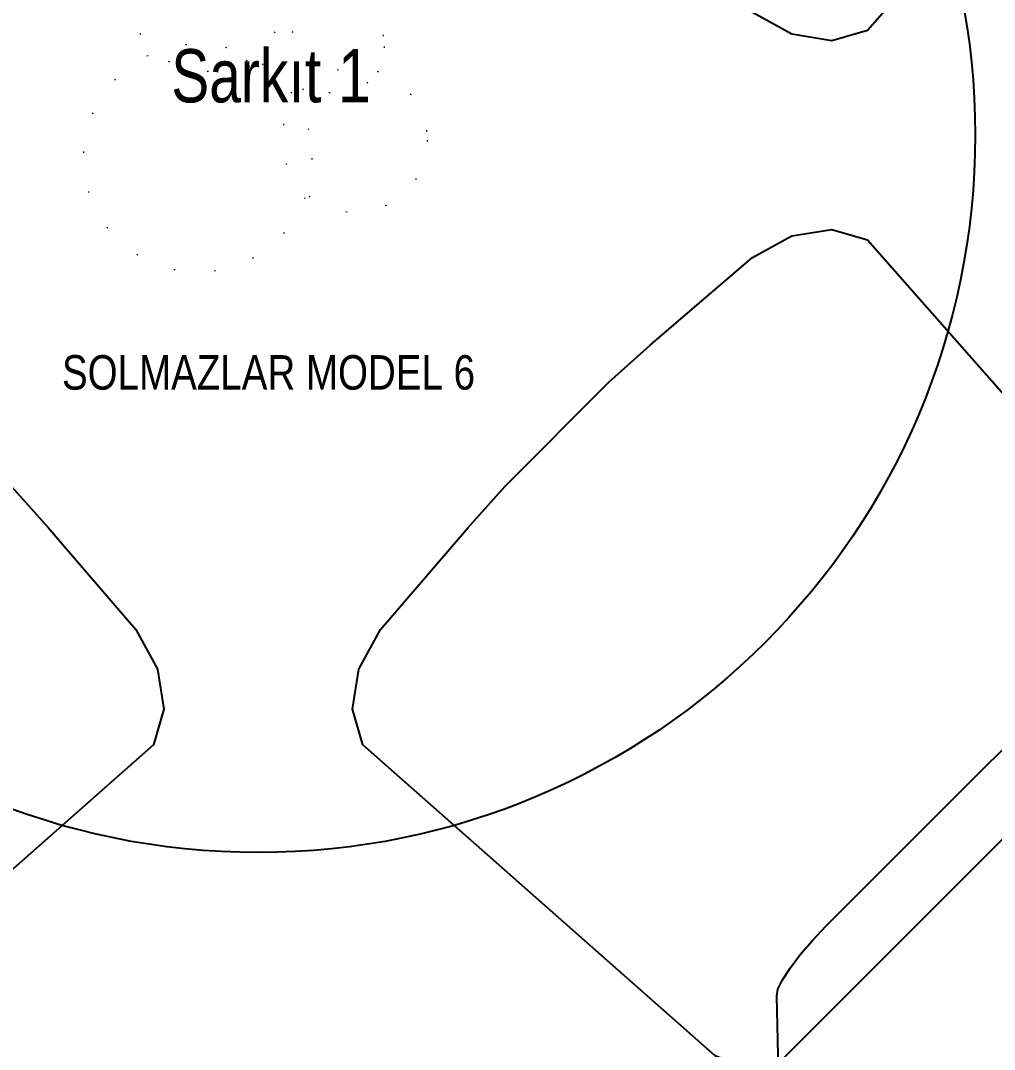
# Model space of a CAD drawing. Header units: millimetres. Extents: x 7687 to 15428, y -715 to 4028.
# Drawn here: x 10385.3 to 10460, y 883.6 to 962.4 of the extents above; entities that cross this region are included whole.
import ezdxf

# ---------------------------------------------------------------- set-up
doc = ezdxf.new("R2010")
doc.units = ezdxf.units.MM
doc.linetypes.add('14.022_CEKIRDEKLER_SAFTLAR_+51.00$0$ACAD_ISO07W100', pattern=[3, 0, -3])
doc.linetypes.add('ACAD_ISO07W100', pattern=[3, 0, -3])
doc.layers.add('LAMİNANT MASA', color=121, linetype='Continuous')
doc.layers.add('YAZI', color=121, linetype='Continuous')
for name, color, linetype, lineweight in [('Sarkıt Ayd.', 50, 'ACAD_ISO07W100', 0), ('SS_FURNITURE', 23, 'Continuous', 25), ('yazı', 7, 'Continuous', 20)]:
    doc.layers.add(name, color=color, linetype=linetype, lineweight=lineweight)
doc.styles.add('OTEL AKSARAY', font='', dxfattribs={"width": 0.8})
doc.styles.get('OTEL AKSARAY').set_extended_font_data('FrankRuehl')

# ---------------------------------------------------------------- blocks, each defined once
blk = doc.blocks.new('fxtgd')
at = {"layer": 'Sarkıt Ayd.', "linetype": '14.022_CEKIRDEKLER_SAFTLAR_+51.00$0$ACAD_ISO07W100'}
for centre, radius in [((47577.868, 3685.465), 6), ((47587.866, 3681.373), 3.6), ((47577.164, 3672.825), 8.754), ((47589.201, 3674.202), 5.552)]:
    blk.add_circle(centre, radius, dxfattribs=at)
at = {"layer": 'Sarkıt Ayd.', "insert": (47575.127, 3681.179), "char_height": 4.08, "attachment_point": 1, "style": 'OTEL AKSARAY'}
blk.add_mtext_dynamic_manual_height_columns('Sark{\\fArial|b0|i0|c162|p34;ıt 1}', width=49.57189, gutter_width=425, heights=[0], dxfattribs=at)
blk = doc.blocks.new('LAKE BOYALI MDF')
at = {"layer": 'LAMİNANT MASA'}
blk.add_circle((47554.37, 3964.928), 55, dxfattribs=at)
at = {"layer": 'Sarkıt Ayd.'}
blk.add_blockref('fxtgd', (-27.424, 290.343), dxfattribs=at)
blk = doc.blocks.new('A$C45576B5D')
at = {"elevation": 3.764}
blk.add_lwpolyline([(0, 45.988), (16.655, 14.038), (18.373, 12.42), (20.592, 11.584), (61.76, 29.872), (62.626, 32.079), (62.578, 34.438), (50.035, 68.215), (47.765, 69.95), (44.713, 70.584), (41.3, 70.119), (31.577, 66.659), (27.594, 65.157), (17.313, 60.589), (13.528, 58.641), (9.556, 56.498), (4.443, 53.746), (1.81, 51.525), (0.234, 48.835)], close=True, dxfattribs=at)
at = {"elevation": 12.999}
blk.add_lwpolyline([(61.831, 29.5), (56.592, 31.672), (56.083, 31.773), (55.282, 31.711), (54.235, 31.49), (52.995, 31.129), (51.634, 30.639), (50.224, 30.053), (39.214, 25.162), (28.203, 20.271)], dxfattribs=at)

msp = doc.modelspace()

# ---------------------------------------------------------------- block references
at = {"layer": 'SS_FURNITURE', "xscale": -1}
for p, rotation in [((10428.074, 1043.32, -3.764), 158.9523480858343), ((10493.192, 929.109, -3.764), 68.95234808583432), ((10378.981, 863.991, -3.764), 338.9523480858343)]:
    msp.add_blockref('A$C45576B5D', p, dxfattribs=dict(at, rotation=rotation))
at = {"layer": 'YAZI'}
msp.add_blockref('LAKE BOYALI MDF', (-37150.842, -3011.272), dxfattribs=at)

# ---------------------------------------------------------------- texts
at = {"layer": 'yazı', "insert": (10388.475, 936.791), "char_height": 2.64384, "attachment_point": 1, "style": 'OTEL AKSARAY'}
msp.add_mtext_dynamic_manual_height_columns('{\\fArial|b0|i0|c162|p34;SOLMAZLAR MODEL 6}', width=37.10705, gutter_width=425, heights=[0], dxfattribs=at)

doc.saveas('drawing.dxf')
